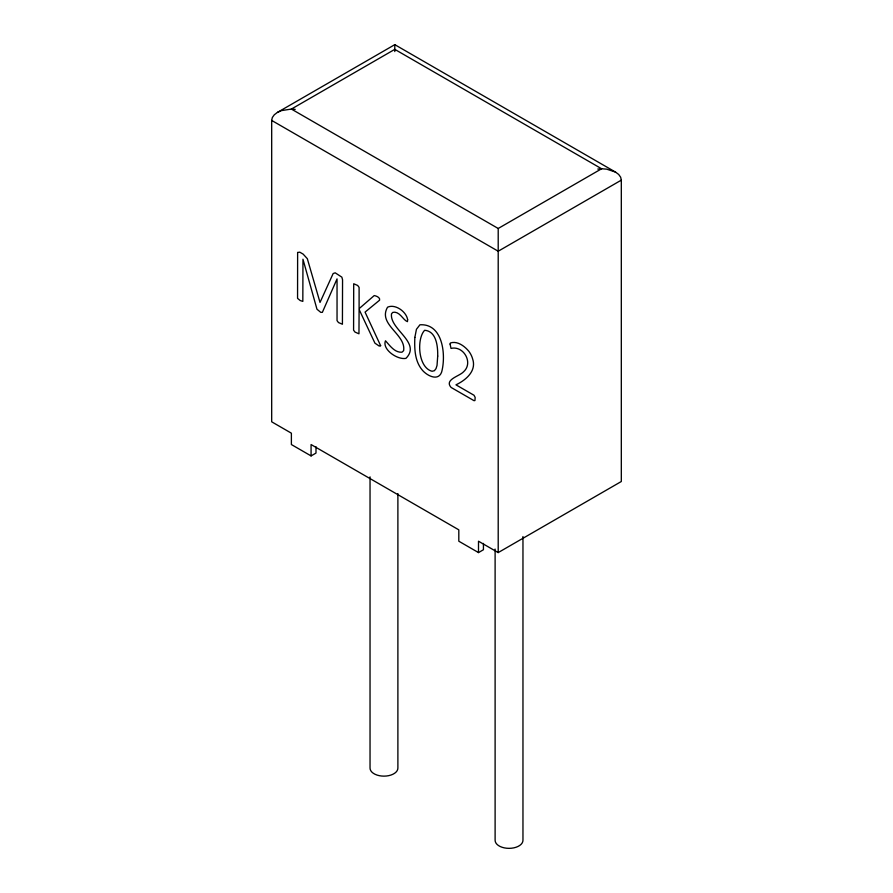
<?xml version="1.0" encoding="UTF-8"?>
<svg xmlns="http://www.w3.org/2000/svg" width="893" height="893" viewBox="0 0 893 893"><rect width="100%" height="100%" fill="white"/><g stroke="black" fill="none" stroke-linecap="round" stroke-linejoin="round"><path stroke-width="1.34" d="M315.999 446.757L315.999 453.075L311.077 455.921L291.386 444.547L291.386 433.183L271.684 421.809L271.684 120.432L272.354 117.496L274.318 114.75L277.455 112.395L394.795 44.65L615.545 172.103L618.682 174.459L620.646 177.194L621.316 180.14L621.316 481.506L498.205 552.588L478.503 541.214L478.503 552.588L483.437 549.742L483.437 543.424M277.455 112.395L281.529 110.587L291.386 109.069L498.205 228.474L601.614 168.766L606.715 169.157L615.545 172.103M621.316 180.14L498.205 251.223L271.684 120.432M597.797 169.056L601.614 168.766L394.795 49.361L291.386 109.069L295.203 109.359M478.503 552.588L458.812 541.214L458.812 529.839L311.077 444.547L311.077 455.921M522.963 536.537L522.963 840.313A13.931 8.037 0 0 1 509.043 848.35A13.931 8.037 0 0 1 495.113 840.313L495.113 549.072M498.205 228.474L498.205 552.588M397.887 493.583L397.887 768.092A13.931 8.037 0 0 1 383.957 776.14A13.931 8.037 0 0 1 370.037 768.092L370.037 476.862M394.795 44.65L394.795 51.582M437.704 356.095L437.034 365.404L436.007 368.664L434.389 370.707L432.045 371.265C417.857 367.514 416.54 338.626 424.655 330.265C436.644 331.292 437.871 346.707 437.704 356.095M450.083 344.062L451.01 348.404C463.69 345.368 473.658 363.016 463.5 371.834C459.493 376.266 443.988 379.536 451.11 387.45L474.027 400.678L474.942 400.522L475.165 397.43L474.004 395.253L455.955 384.838C465.8 380.161 476.806 371.041 472.62 358.886A13.406 7.747 60 0 0 468.713 351.139C464.483 346.049 457.249 340.668 450.407 342.99L450.083 344.062M414.854 337.42C414.374 348.449 414.665 360.75 421.987 369.724C426.296 375.283 438.039 381.847 441.6 372.191C446.199 355.57 443.14 323.311 419.933 324.795L416.439 329.294L414.854 337.42M407.632 319.705L407.442 321.647C403.513 320.353 400.444 312.751 394.873 312.204L392.764 312.405L391.514 313.8C389.381 329.439 421.73 342.633 405.924 358.372C397.162 360.035 381.869 349.174 385.486 340.78C389.917 345.613 394.639 352.724 401.973 352.21L403.625 350.67C406.259 334.328 377.449 324.527 387.562 307.192C395.219 303.609 406.505 311.713 407.632 319.705M297.626 252.485L297.559 298.351L300.16 300.517L302.827 301.399L302.961 259.227L316.97 309.224L320.766 312.36L322.362 312.338L337.041 278.906L337.041 320.632L338.48 322.552L342.421 324.248L342.555 279.755L341.852 277.154L335.199 272.823L333.145 273.548L320.018 302.437L307.315 258.669L303.14 254.114L299.758 252.161L297.626 252.485M380.641 345.725L379.235 346.082L374.937 343.169L359.098 309.413L358.964 333.792L355.023 332.107L353.583 330.176L353.706 283.751L357.669 285.47L359.098 287.379L359.098 308.665L374.234 295.561C376.344 295.963 380.318 297.458 379.603 300.182L365.058 312.115L380.641 345.725"/></g></svg>
